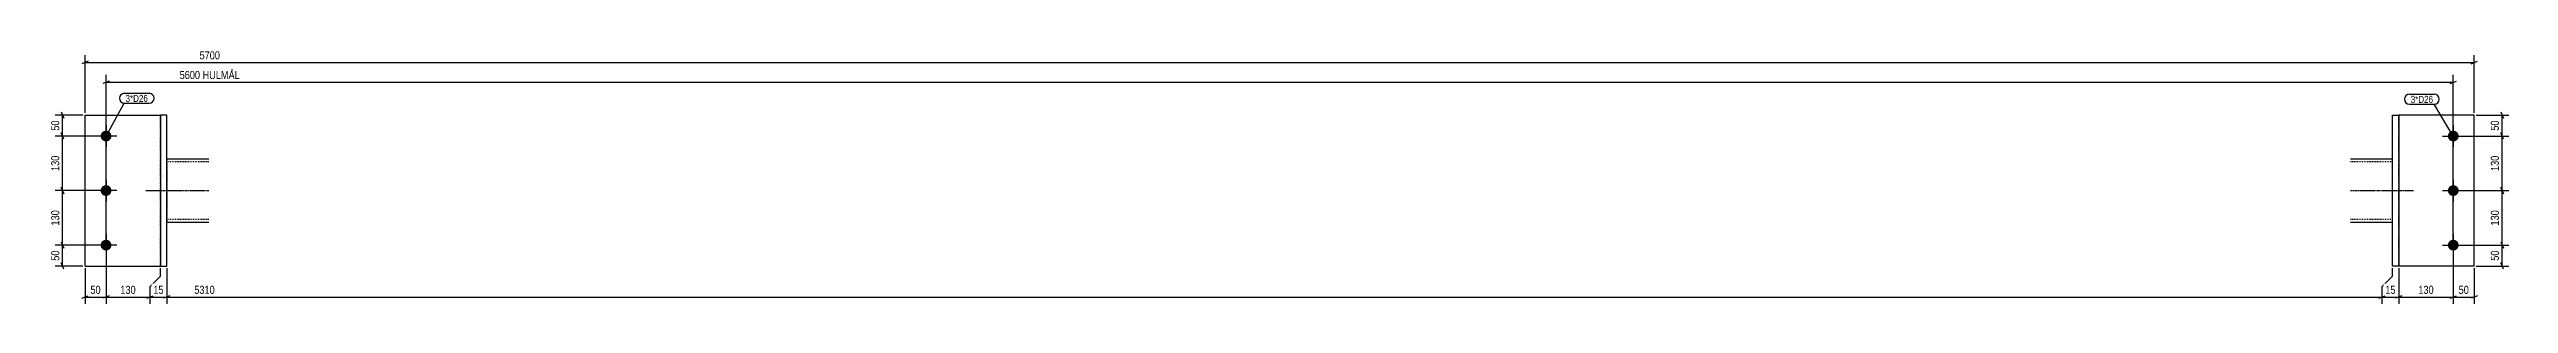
# Model space of a CAD drawing. Header units: millimetres. Extents: x 8 to 17320, y 12 to 619.
# Drawn here: x 8 to 5876, y 12 to 619 of the extents above; entities that cross this region are included whole.
import ezdxf

# ---------------------------------------------------------------- set-up
doc = ezdxf.new("R2010")
doc.units = ezdxf.units.MM
doc.linetypes.add('DXK_LINE_DOT2', pattern=[3.9198, 1.9599, -1.9599])
doc.linetypes.add('DXK_LINE_DOT3', pattern=[5.9187, 2.979, -0.9799, 0.9799, -0.9799])
for name, color, linetype in [('MÅLSÆTNING', 7, 'Continuous'), ('STÅL', 7, 'Continuous'), ('TEKST', 7, 'Continuous')]:
    doc.layers.add(name, color=color, linetype=linetype)
doc.styles.add('Arial Narrow', font='ARIALN.TTF', dxfattribs={"height": 0.2})

msp = doc.modelspace()

# ---------------------------------------------------------------- hatches: boundary and pattern name
at = {"layer": 'STÅL', "linetype": 'Continuous'}
for points in [[(143.6, 398.7, -1), (143.6, 424.7, -1)], [(5743.6, 424.7, -1), (5743.6, 398.7, -1)], [(143.6, 268.7, -1), (143.6, 294.7, -1)], [(5743.6, 294.7, -1), (5743.6, 268.7, -1)], [(143.6, 138.7, -1), (143.6, 164.7, -1)], [(5743.6, 164.7, -1), (5743.6, 138.7, -1)]]:
    msp.add_hatch(color=96, dxfattribs=at).paths.add_polyline_path(points)

# ---------------------------------------------------------------- linework, layer by layer
at = {"layer": 'MÅLSÆTNING', "color": 7, "linetype": 'Continuous'}
for p, q in [((101.1, 589.9), (86.1, 583.9)), ((93.6, 466.7), (93.6, 604.6)), ((5786.1, 583.9), (5801.1, 589.9)), ((5793.6, 466.7), (5793.6, 604.6)), ((151.1, 542.9), (136.1, 536.9)), ((143.6, 156.7), (143.6, 557.7)), ((143.6, 539.9), (5743.6, 539.9)), ((5736.1, 536.9), (5751.1, 542.9)), ((5743.6, 156.7), (5743.6, 557.7)), ((88.6, 461.7), (22, 461.7)), ((138.6, 411.7), (22, 411.7)), ((36.8, 469.2), (42.8, 454.2)), ((42.8, 404.2), (36.8, 419.2)), ((39.8, 411.7), (39.8, 461.7)), ((5748.6, 411.7), (5876.1, 411.7)), ((5798.6, 461.7), (5876.1, 461.7)), ((5857.1, 469.2), (5863.1, 454.2)), ((5863.1, 404.2), (5857.1, 419.2)), ((5860.1, 411.7), (5860.1, 461.7)), ((138.6, 281.7), (22, 281.7)), ((138.6, 281.7), (22, 281.7)), ((36.8, 289.2), (42.8, 274.2)), ((42.8, 274.2), (36.8, 289.2)), ((39.8, 151.7), (39.8, 281.7)), ((5748.6, 281.7), (5876.1, 281.7)), ((5748.6, 281.7), (5876.1, 281.7)), ((5857.1, 289.2), (5863.1, 274.2)), ((5863.1, 274.2), (5857.1, 289.2)), ((5860.1, 151.7), (5860.1, 281.7)), ((138.6, 151.7), (22, 151.7)), ((138.6, 151.7), (22, 151.7)), ((36.8, 159.2), (42.8, 144.2)), ((36.8, 159.2), (42.8, 144.2)), ((39.8, 101.7), (39.8, 151.7)), ((143.6, 146.7), (143.6, 12)), ((143.6, 146.7), (143.6, 12)), ((5743.6, 146.7), (5743.6, 12)), ((5748.6, 151.7), (5876.1, 151.7)), ((5748.6, 151.7), (5876.1, 151.7)), ((5857.1, 159.2), (5863.1, 144.2)), ((5857.1, 159.2), (5863.1, 144.2)), ((5860.1, 101.7), (5860.1, 151.7)), ((88.6, 101.7), (22, 101.7)), ((42.8, 94.2), (36.8, 109.2)), ((93.6, 96.7), (93.6, 12)), ((248.6, 53), (273.6, 78)), ((248.6, 53), (273.6, 78)), ((273.6, 78), (273.6, 96.7)), ((273.6, 78), (273.6, 96.7)), ((288.6, 96.7), (288.6, 12)), ((5573.6, 53), (5598.6, 78)), ((5573.6, 53), (5598.6, 78)), ((5598.6, 78), (5598.6, 96.7)), ((5598.6, 78), (5598.6, 96.7)), ((5613.6, 96.7), (5613.6, 12)), ((5613.6, 96.7), (5613.6, 12)), ((5793.6, 96.7), (5793.6, 12)), ((5798.6, 101.7), (5876.1, 101.7)), ((5863.1, 94.2), (5857.1, 109.2)), ((86.1, 25), (101.1, 31)), ((93.6, 28), (143.6, 28)), ((151.1, 31), (136.1, 25)), ((143.6, 28), (248.6, 28)), ((241.1, 25), (256.1, 31)), ((248.6, 12), (248.6, 53)), ((248.6, 12), (248.6, 53)), ((248.6, 28), (288.6, 28)), ((296.1, 31), (281.1, 25)), ((5566.1, 25), (5581.1, 31)), ((5566.1, 25), (5581.1, 31)), ((5573.6, 12), (5573.6, 53)), ((5573.6, 12), (5573.6, 53)), ((5573.6, 28), (5613.6, 28)), ((5621.1, 31), (5606.1, 25)), ((5621.1, 31), (5606.1, 25)), ((5736.1, 25), (5751.1, 31)), ((5743.6, 28), (5793.6, 28)), ((5801.1, 31), (5786.1, 25))]:
    msp.add_line(p, q, dxfattribs=at)
at = {"layer": 'STÅL', "color": 2, "linetype": 'Continuous'}
for p, q in [((93.6, 101.7), (93.6, 461.7)), ((93.6, 461.7), (273.6, 461.7)), ((273.6, 461.7), (273.6, 101.7)), ((288.6, 461.7), (273.6, 461.7)), ((288.6, 101.7), (288.6, 461.7)), ((5598.6, 101.7), (5598.6, 461.7)), ((5598.6, 461.7), (5613.6, 461.7)), ((5793.6, 461.7), (5613.6, 461.7)), ((5613.6, 461.7), (5613.6, 101.7)), ((5793.6, 101.7), (5793.6, 461.7)), ((388.6, 356.7), (288.6, 356.7)), ((5598.6, 356.7), (5498.6, 356.7)), ((288.6, 206.7), (388.6, 206.7)), ((5498.6, 206.7), (5598.6, 206.7)), ((93.6, 101.7), (273.6, 101.7)), ((273.6, 101.7), (288.6, 101.7)), ((5613.6, 101.7), (5598.6, 101.7)), ((5793.6, 101.7), (5613.6, 101.7))]:
    msp.add_line(p, q, dxfattribs=at)
at = {"layer": 'STÅL', "color": 96, "linetype": 'Continuous'}
for p, q in [((169.6, 411.7), (117.6, 411.7)), ((143.6, 437.7), (143.6, 385.7)), ((5717.6, 411.7), (5769.6, 411.7)), ((5743.6, 437.7), (5743.6, 385.7)), ((143.6, 307.7), (143.6, 255.7)), ((5743.6, 307.7), (5743.6, 255.7)), ((169.6, 281.7), (117.6, 281.7)), ((5717.6, 281.7), (5769.6, 281.7)), ((143.6, 177.7), (143.6, 125.7)), ((5743.6, 177.7), (5743.6, 125.7)), ((169.6, 151.7), (117.6, 151.7)), ((5717.6, 151.7), (5769.6, 151.7))]:
    msp.add_line(p, q, dxfattribs=at)
at = {"layer": 'STÅL', "color": 7, "linetype": 'DXK_LINE_DOT2'}
for p, q in [((273.6, 101.7), (273.6, 461.7)), ((5613.6, 101.7), (5613.6, 461.7)), ((288.6, 356.7), (288.6, 206.7)), ((5598.6, 206.7), (5598.6, 356.7)), ((288.6, 350.7), (388.6, 350.7)), ((5498.6, 350.7), (5598.6, 350.7)), ((388.6, 212.7), (288.6, 212.7)), ((5598.6, 212.7), (5498.6, 212.7))]:
    msp.add_line(p, q, dxfattribs=at)
at = {"layer": 'STÅL', "color": 7, "linetype": 'DXK_LINE_DOT3'}
for p, q in [((238.6, 281.7), (388.6, 281.7)), ((5498.6, 281.7), (5648.6, 281.7))]:
    msp.add_line(p, q, dxfattribs=at)

# ---------------------------------------------------------------- wipeouts: each hides what was drawn before it
at = {"color": 0}
msp.add_wipeout([(243.5, 493.1), (243.5, 510.6), (190.2, 510.6), (190.2, 493.1)], dxfattribs=at).dxf.layer = 'TEKST'

# ---------------------------------------------------------------- next in the draw order: wipeouts: each hides what was drawn before it
for points, layer in [([(5571.9, 543.7), (5571.9, 571.7), (315.2, 571.7), (315.2, 543.7)], 'MÅLSÆTNING'), ([(36, 452.9), (8, 452.9), (8, 420.5), (36, 420.5)], 'MÅLSÆTNING'), ([(5856.3, 452.9), (5828.3, 452.9), (5828.3, 420.5), (5856.3, 420.5)], 'MÅLSÆTNING'), ([(36, 239), (8, 239), (8, 194.4), (36, 194.4)], 'MÅLSÆTNING'), ([(5856.3, 239), (5828.3, 239), (5828.3, 194.4), (5856.3, 194.4)], 'MÅLSÆTNING'), ([(36, 142.9), (8, 142.9), (8, 110.5), (36, 110.5)], 'MÅLSÆTNING'), ([(5856.3, 142.9), (5828.3, 142.9), (5828.3, 110.5), (5856.3, 110.5)], 'MÅLSÆTNING'), ([(218.3, 31.7), (218.3, 59.7), (173.8, 59.7), (173.8, 31.7)], 'MÅLSÆTNING'), ([(5784.7, 31.7), (5784.7, 59.7), (5752.4, 59.7), (5752.4, 31.7)], 'MÅLSÆTNING'), ([(243.5, 493.1), (243.5, 510.6), (190.2, 510.6), (190.2, 493.1)], 'TEKST'), ([(5695.4, 490.8), (5695.4, 508.3), (5642.1, 508.3), (5642.1, 490.8)], 'TEKST')]:
    msp.add_wipeout(points, dxfattribs=at).dxf.layer = layer

# ---------------------------------------------------------------- next in the draw order: linework, layer by layer
at = {"layer": 'MÅLSÆTNING', "color": 7, "linetype": 'Continuous'}
for p, q in [((93.6, 586.9), (5793.6, 586.9)), ((138.6, 411.7), (22, 411.7)), ((42.8, 404.2), (36.8, 419.2)), ((39.8, 281.7), (39.8, 411.7)), ((5748.6, 411.7), (5876.1, 411.7)), ((5863.1, 404.2), (5857.1, 419.2)), ((5860.1, 281.7), (5860.1, 411.7)), ((5743.6, 146.7), (5743.6, 12)), ((151.1, 31), (136.1, 25)), ((241.1, 25), (256.1, 31)), ((5613.6, 28), (5743.6, 28)), ((5736.1, 25), (5751.1, 31))]:
    msp.add_line(p, q, dxfattribs=at)
at = {"layer": 'TEKST', "color": 7, "linetype": 'Continuous'}
for p, q in [((143.6, 411.7), (187.2, 490.1)), ((187.2, 513.6), (246.5, 513.6)), ((187.2, 490.1), (246.5, 490.1))]:
    msp.add_line(p, q, dxfattribs=at)
for centre, start, end in [((187.2, 501.8), 90, 270), ((246.5, 501.8), 270, 90)]:
    msp.add_arc(centre, 11.8, start, end, dxfattribs=at)

# ---------------------------------------------------------------- next in the draw order: texts
at = {"layer": 'MÅLSÆTNING', "color": 3, "style": 'Arial Narrow'}
for s, height, p in [('5600 HULMÅL', 19.089, (319.2, 547.7)), ('130', 19.09, (177.8, 35.7)), ('50', 19.09, (5756.4, 35.7))]:
    msp.add_text(s, height=height, dxfattribs=at).set_placement(p)
for s, p in [('50', (32, 424.5)), ('50', (5852.3, 424.5)), ('130', (32, 198.4)), ('130', (5852.3, 198.4)), ('50', (32, 114.5)), ('50', (5852.3, 114.5))]:
    msp.add_text(s, height=19.09, rotation=90.00021, dxfattribs=at).set_placement(p)
at = {"layer": 'TEKST', "color": 3, "style": 'Arial Narrow'}
msp.add_text('3*D26', height=16.7, dxfattribs=at).set_placement((190.2, 493.1))

# ---------------------------------------------------------------- next in the draw order: wipeouts: each hides what was drawn before it
at = {"color": 0}
msp.add_wipeout([(5695.4, 490.8), (5695.4, 508.3), (5642.1, 508.3), (5642.1, 490.8)], dxfattribs=at).dxf.layer = 'TEKST'

# ---------------------------------------------------------------- next in the draw order: linework, layer by layer
at = {"layer": 'TEKST', "color": 7, "linetype": 'Continuous'}
for p, q in [((5639.1, 511.3), (5698.4, 511.3)), ((5639.1, 487.8), (5698.4, 487.8)), ((5743.6, 411.7), (5698.4, 487.8))]:
    msp.add_line(p, q, dxfattribs=at)
for centre, start, end in [((5639.1, 499.5), 90, 270), ((5698.4, 499.5), 270, 90)]:
    msp.add_arc(centre, 11.8, start, end, dxfattribs=at)

# ---------------------------------------------------------------- next in the draw order: texts
at = {"layer": 'TEKST', "color": 3, "style": 'Arial Narrow'}
msp.add_text('3*D26', height=16.7, dxfattribs=at).set_placement((5642.1, 490.8))

# ---------------------------------------------------------------- next in the draw order: wipeouts: each hides what was drawn before it
at = {"color": 0}
for points in [[(5524.4, 590.6), (5524.4, 618.6), (362.7, 618.6), (362.7, 590.6)], [(36, 369), (8, 369), (8, 324.4), (36, 324.4)], [(5856.3, 369), (5828.3, 369), (5828.3, 324.4), (5856.3, 324.4)], [(134.7, 31.7), (134.7, 59.7), (102.4, 59.7), (102.4, 31.7)], [(284.7, 31.7), (284.7, 59.7), (252.4, 59.7), (252.4, 31.7)], [(5700.8, 31.7), (5700.8, 59.7), (5656.3, 59.7), (5656.3, 31.7)]]:
    msp.add_wipeout(points, dxfattribs=at).dxf.layer = 'MÅLSÆTNING'

# ---------------------------------------------------------------- next in the draw order: linework, layer by layer
at = {"layer": 'MÅLSÆTNING', "color": 7, "linetype": 'Continuous'}
for p, q in [((288.6, 96.7), (288.6, 12)), ((296.1, 31), (281.1, 25)), ((288.6, 28), (5573.6, 28))]:
    msp.add_line(p, q, dxfattribs=at)

# ---------------------------------------------------------------- next in the draw order: texts
at = {"layer": 'MÅLSÆTNING', "color": 3, "style": 'Arial Narrow'}
for s, p in [('5700', (366.7, 594.6)), ('50', (106.4, 35.7)), ('15', (256.4, 35.7)), ('130', (5660.3, 35.7))]:
    msp.add_text(s, height=19.09, dxfattribs=at).set_placement(p)
for p in [(32, 328.4), (5852.3, 328.4)]:
    msp.add_text('130', height=19.09, rotation=90.00021, dxfattribs=at).set_placement(p)

# ---------------------------------------------------------------- next in the draw order: wipeouts: each hides what was drawn before it
at = {"color": 0}
for points in [[(5511.9, 31.7), (5511.9, 59.7), (350.2, 59.7), (350.2, 31.7)], [(5609.7, 31.7), (5609.7, 59.7), (5577.4, 59.7), (5577.4, 31.7)]]:
    msp.add_wipeout(points, dxfattribs=at).dxf.layer = 'MÅLSÆTNING'

# ---------------------------------------------------------------- next in the draw order: texts
at = {"layer": 'MÅLSÆTNING', "color": 3, "style": 'Arial Narrow'}
for s, p in [('5310', (354.2, 35.7)), ('15', (5581.4, 35.7))]:
    msp.add_text(s, height=19.09, dxfattribs=at).set_placement(p)

doc.saveas('drawing.dxf')
